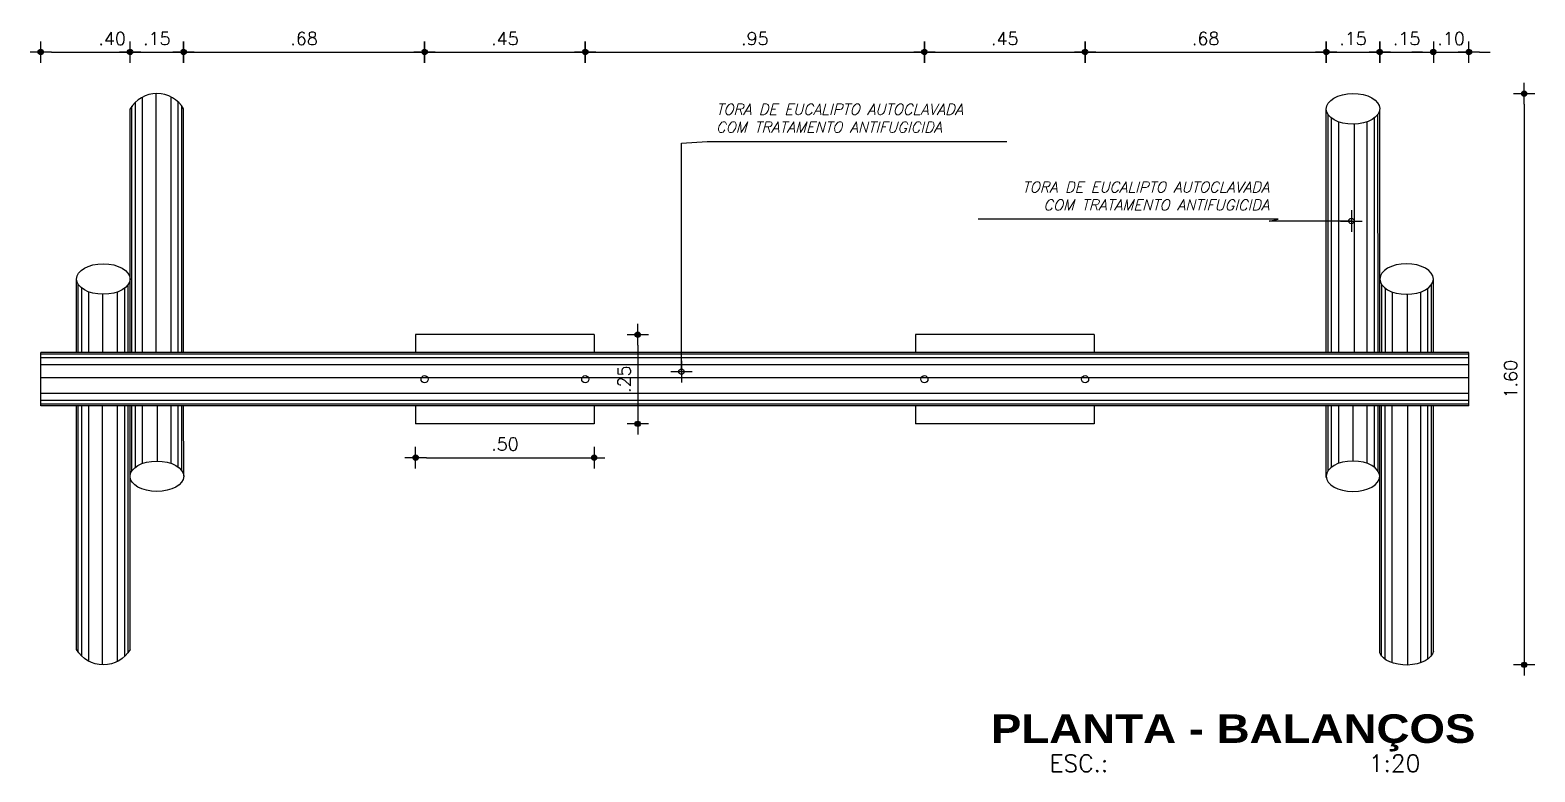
# Model space of a CAD drawing. Header units: millimetres. Extents: x 490 to 675, y -160 to -87.
# Drawn here: x 636.599 to 640.814, y -149.946 to -147.868 of the extents above; entities that cross this region are included whole.
import ezdxf
from ezdxf.enums import TextEntityAlignment as Align

# ---------------------------------------------------------------- set-up
doc = ezdxf.new("R2010")
doc.units = ezdxf.units.MM
doc.header["$LTSCALE"] = 2.5
for name, color, linetype in [('ARQ_COTAS', 1, 'Continuous'), ('ARQ_HAT', 8, 'Continuous'), ('ARQ_VISTA01', 7, 'Continuous'), ('ARQ_VISTA02', 2, 'Continuous'), ('COTAS', 1, 'Continuous'), ('TITULO', 2, 'Continuous')]:
    doc.layers.add(name, color=color, linetype=linetype)
doc.styles.add('COTA20', font='ROMANS.SHX')
doc.styles.add('COTA200', font='ROMANS.SHX')
doc.styles.add('ROMANS', font='romans', dxfattribs={"oblique": 15})
doc.styles.add('TIT200', font='')
doc.styles.get('TIT200').set_extended_font_data('Arial Black')
doc.dimstyles.new('Cota20', dxfattribs={"dimscale": 0, "dimtxt": 0.04, "dimasz": 0.03, "dimexe": 0.05, "dimexo": 0.2, "dimgap": 0.025, "dimtad": 1, "dimlfac": -1, "dimzin": 4, "dimdsep": 46, "dimtxsty": 'ROMANS', "dimblk": 'ARCHTICK', "dimcen": 0.075, "dimclrd": 256, "dimclre": 8, "dimclrt": 2, "dimadec": 0, "dimazin": 0, "dimtfac": 1.2, "dimtix": 1, "dimtmove": 2, "dimatfit": 3, "dimldrblk": 'DOT', "dimfxl": 0.2, "dimfxlon": 1, "dimtvp": 2, "dimtolj": 1, "dimtzin": 4, "dimarcsym": 0})
doc.dimstyles.new('COTA20$0', dxfattribs={"dimtxt": 0.036, "dimasz": 0.03, "dimexe": 0.05, "dimexo": 0.95, "dimgap": 0.02, "dimtad": 1, "dimzin": 4, "dimdsep": 46, "dimtxsty": 'COTA20', "dimblk": 'bola', "dimcen": 0.1, "dimdle": 0.05, "dimse1": 1, "dimse2": 1, "dimclrd": 256, "dimclre": 256, "dimclrt": 2, "dimadec": 0, "dimazin": 0, "dimtfac": 1, "dimtix": 1, "dimtmove": 2, "dimatfit": 3, "dimldrblk": 'USERTICK', "dimfxl": 1, "dimtvp": 3.125, "dimtolj": 1, "dimtzin": 4, "dimarcsym": 0})

# ---------------------------------------------------------------- blocks, each defined once
blk = doc.blocks.new('bola')
blk.add_hatch(color=0).paths.add_polyline_path([(-0.25, 0, 1), (0.25, 0, 1)])
at = {"color": 0}
for p, q in [((-1, 0), (-0.25, 0)), ((0, 1), (0, 0.25)), ((0.25, 0), (1, 0)), ((0, -0.25), (0, -1))]:
    blk.add_line(p, q, dxfattribs=at)
blk.add_circle((0, 0), 0.25, dxfattribs=at)
blk = doc.blocks.new('*D559')
at = {"layer": 'COTAS', "lineweight": -2}
blk.add_line((636.6591, -147.93), (636.9991, -147.93), dxfattribs=at)
at = {"layer": 'DEFPOINTS', "color": 0}
for p in [(637.0291, -147.93), (636.6291, -148.7713), (637.0291, -148.7713)]:
    blk.add_point(p, dxfattribs=at)
at = {"layer": 'COTAS', "lineweight": -2, "xscale": 0.03, "yscale": 0.03, "zscale": 0.03, "rotation": 180}
blk.add_blockref('bola', (636.6291, -147.93), dxfattribs=at)
at = {"layer": 'COTAS', "lineweight": -2, "xscale": 0.03, "yscale": 0.03, "zscale": 0.03}
blk.add_blockref('bola', (637.0291, -147.93), dxfattribs=at)
at = {"layer": 'COTAS', "color": 2, "insert": (636.8291, -147.892), "char_height": 0.036, "attachment_point": 5, "style": 'COTA20'}
blk.add_mtext('\\A1;.40', dxfattribs=at)
blk = doc.blocks.new('USERTICK')
at = {"color": 0}
for p, q in [((-1, 0), (1, 0)), ((0, 1), (0, -1))]:
    blk.add_line(p, q, dxfattribs=at)
blk.add_circle((0, 0), 0.25, dxfattribs=at)
blk = doc.blocks.new('*D560')
at = {"layer": 'COTAS', "lineweight": -2}
blk.add_line((636.9091, -147.93), (636.9991, -147.93), dxfattribs=at)
at = {"layer": 'DEFPOINTS', "color": 0}
for p in [(637.0291, -147.93), (636.8791, -148.0893), (637.0291, -148.5657)]:
    blk.add_point(p, dxfattribs=at)
at = {"layer": 'COTAS', "lineweight": -2, "xscale": 0.03, "yscale": 0.03, "zscale": 0.03, "rotation": 180}
blk.add_blockref('bola', (636.8791, -147.93), dxfattribs=at)
at = {"layer": 'COTAS', "lineweight": -2, "xscale": 0.03, "yscale": 0.03, "zscale": 0.03}
blk.add_blockref('bola', (637.0291, -147.93), dxfattribs=at)
at = {"layer": 'COTAS', "color": 2, "insert": (636.9541, -147.892), "char_height": 0.036, "attachment_point": 5, "style": 'COTA20'}
blk.add_mtext('\\A1;.15', dxfattribs=at)
blk = doc.blocks.new('*D561')
at = {"layer": 'COTAS', "lineweight": -2}
blk.add_line((637.0591, -147.93), (637.6741, -147.93), dxfattribs=at)
at = {"layer": 'DEFPOINTS', "color": 0}
for p in [(637.7041, -147.93), (637.0291, -148.5657), (637.7041, -148.8463)]:
    blk.add_point(p, dxfattribs=at)
at = {"layer": 'COTAS', "lineweight": -2, "xscale": 0.03, "yscale": 0.03, "zscale": 0.03, "rotation": 180}
blk.add_blockref('bola', (637.0291, -147.93), dxfattribs=at)
at = {"layer": 'COTAS', "lineweight": -2, "xscale": 0.03, "yscale": 0.03, "zscale": 0.03}
blk.add_blockref('bola', (637.7041, -147.93), dxfattribs=at)
at = {"layer": 'COTAS', "color": 2, "insert": (637.3666, -147.892), "char_height": 0.036, "attachment_point": 5, "style": 'COTA20'}
blk.add_mtext('\\A1;.68', dxfattribs=at)
blk = doc.blocks.new('*D562')
at = {"layer": 'COTAS', "lineweight": -2}
blk.add_line((637.7341, -147.93), (638.1241, -147.93), dxfattribs=at)
at = {"layer": 'DEFPOINTS', "color": 0}
for p in [(638.1541, -147.93), (637.7041, -148.8463), (638.1541, -148.8463)]:
    blk.add_point(p, dxfattribs=at)
at = {"layer": 'COTAS', "lineweight": -2, "xscale": 0.03, "yscale": 0.03, "zscale": 0.03, "rotation": 180}
blk.add_blockref('bola', (637.7041, -147.93), dxfattribs=at)
at = {"layer": 'COTAS', "lineweight": -2, "xscale": 0.03, "yscale": 0.03, "zscale": 0.03}
blk.add_blockref('bola', (638.1541, -147.93), dxfattribs=at)
at = {"layer": 'COTAS', "color": 2, "insert": (637.9291, -147.892), "char_height": 0.036, "attachment_point": 5, "style": 'COTA20'}
blk.add_mtext('\\A1;.45', dxfattribs=at)
blk = doc.blocks.new('*D563')
at = {"layer": 'COTAS', "lineweight": -2}
blk.add_line((638.1841, -147.93), (639.0741, -147.93), dxfattribs=at)
at = {"layer": 'DEFPOINTS', "color": 0}
for p in [(639.1041, -147.93), (638.1541, -148.8463), (639.1041, -148.8463)]:
    blk.add_point(p, dxfattribs=at)
at = {"layer": 'COTAS', "lineweight": -2, "xscale": 0.03, "yscale": 0.03, "zscale": 0.03, "rotation": 180}
blk.add_blockref('bola', (638.1541, -147.93), dxfattribs=at)
at = {"layer": 'COTAS', "lineweight": -2, "xscale": 0.03, "yscale": 0.03, "zscale": 0.03}
blk.add_blockref('bola', (639.1041, -147.93), dxfattribs=at)
at = {"layer": 'COTAS', "color": 2, "insert": (638.6291, -147.892), "char_height": 0.036, "attachment_point": 5, "style": 'COTA20'}
blk.add_mtext('\\A1;.95', dxfattribs=at)
blk = doc.blocks.new('*D564')
at = {"layer": 'COTAS', "lineweight": -2}
blk.add_line((639.1341, -147.93), (639.5241, -147.93), dxfattribs=at)
at = {"layer": 'DEFPOINTS', "color": 0}
for p in [(639.5541, -147.93), (639.1041, -148.8463), (639.5541, -148.8463)]:
    blk.add_point(p, dxfattribs=at)
at = {"layer": 'COTAS', "lineweight": -2, "xscale": 0.03, "yscale": 0.03, "zscale": 0.03, "rotation": 180}
blk.add_blockref('bola', (639.1041, -147.93), dxfattribs=at)
at = {"layer": 'COTAS', "lineweight": -2, "xscale": 0.03, "yscale": 0.03, "zscale": 0.03}
blk.add_blockref('bola', (639.5541, -147.93), dxfattribs=at)
at = {"layer": 'COTAS', "color": 2, "insert": (639.3291, -147.892), "char_height": 0.036, "attachment_point": 5, "style": 'COTA20'}
blk.add_mtext('\\A1;.45', dxfattribs=at)
blk = doc.blocks.new('*D565')
at = {"layer": 'COTAS', "lineweight": -2}
blk.add_line((639.5841, -147.93), (640.1996, -147.93), dxfattribs=at)
at = {"layer": 'DEFPOINTS', "color": 0}
for p in [(640.2296, -147.93), (640.2296, -148.7713), (639.5541, -148.8463)]:
    blk.add_point(p, dxfattribs=at)
at = {"layer": 'COTAS', "lineweight": -2, "xscale": 0.03, "yscale": 0.03, "zscale": 0.03, "rotation": 180}
blk.add_blockref('bola', (639.5541, -147.93), dxfattribs=at)
at = {"layer": 'COTAS', "lineweight": -2, "xscale": 0.03, "yscale": 0.03, "zscale": 0.03}
blk.add_blockref('bola', (640.2296, -147.93), dxfattribs=at)
at = {"layer": 'COTAS', "color": 2, "insert": (639.8919, -147.892), "char_height": 0.036, "attachment_point": 5, "style": 'COTA20'}
blk.add_mtext('\\A1;.68', dxfattribs=at)
blk = doc.blocks.new('*D566')
at = {"layer": 'COTAS', "lineweight": -2}
blk.add_line((640.2596, -147.93), (640.3496, -147.93), dxfattribs=at)
at = {"layer": 'DEFPOINTS', "color": 0}
for p in [(640.3796, -147.93), (640.2296, -148.7713), (640.3796, -148.7713)]:
    blk.add_point(p, dxfattribs=at)
at = {"layer": 'COTAS', "lineweight": -2, "xscale": 0.03, "yscale": 0.03, "zscale": 0.03, "rotation": 180}
blk.add_blockref('bola', (640.2296, -147.93), dxfattribs=at)
at = {"layer": 'COTAS', "lineweight": -2, "xscale": 0.03, "yscale": 0.03, "zscale": 0.03}
blk.add_blockref('bola', (640.3796, -147.93), dxfattribs=at)
at = {"layer": 'COTAS', "color": 2, "insert": (640.3046, -147.892), "char_height": 0.036, "attachment_point": 5, "style": 'COTA20'}
blk.add_mtext('\\A1;.15', dxfattribs=at)
blk = doc.blocks.new('*D567')
at = {"layer": 'COTAS', "lineweight": -2}
blk.add_line((640.4096, -147.93), (640.4996, -147.93), dxfattribs=at)
at = {"layer": 'DEFPOINTS', "color": 0}
for p in [(640.5296, -147.93), (640.3796, -148.7713), (640.5296, -148.7713)]:
    blk.add_point(p, dxfattribs=at)
at = {"layer": 'COTAS', "lineweight": -2, "xscale": 0.03, "yscale": 0.03, "zscale": 0.03, "rotation": 180}
blk.add_blockref('bola', (640.3796, -147.93), dxfattribs=at)
at = {"layer": 'COTAS', "lineweight": -2, "xscale": 0.03, "yscale": 0.03, "zscale": 0.03}
blk.add_blockref('bola', (640.5296, -147.93), dxfattribs=at)
at = {"layer": 'COTAS', "color": 2, "insert": (640.4546, -147.892), "char_height": 0.036, "attachment_point": 5, "style": 'COTA20'}
blk.add_mtext('\\A1;.15', dxfattribs=at)
blk = doc.blocks.new('*D568')
at = {"layer": 'COTAS', "lineweight": -2}
for p, q in [((640.4996, -147.93), (640.4696, -147.93)), ((640.5296, -147.93), (640.6291, -147.93)), ((640.6591, -147.93), (640.6891, -147.93))]:
    blk.add_line(p, q, dxfattribs=at)
at = {"layer": 'DEFPOINTS', "color": 0}
for p in [(640.6291, -147.93), (640.5296, -148.7713), (640.6291, -148.7713)]:
    blk.add_point(p, dxfattribs=at)
at = {"layer": 'COTAS', "lineweight": -2, "xscale": 0.03, "yscale": 0.03, "zscale": 0.03}
blk.add_blockref('bola', (640.5296, -147.93), dxfattribs=at)
at = {"layer": 'COTAS', "lineweight": -2, "xscale": 0.03, "yscale": 0.03, "zscale": 0.03, "rotation": 180}
blk.add_blockref('bola', (640.6291, -147.93), dxfattribs=at)
at = {"layer": 'COTAS', "color": 2, "insert": (640.5794, -147.892), "char_height": 0.036, "attachment_point": 5, "style": 'COTA20'}
blk.add_mtext('\\A1;.10', dxfattribs=at)
blk = doc.blocks.new('*D554')
at = {"layer": 'COTAS', "lineweight": -2}
blk.add_line((640.784, -148.0763), (640.784, -149.6163), dxfattribs=at)
at = {"layer": 'DEFPOINTS', "color": 0}
for p in [(640.2922, -148.0463), (640.4457, -149.6463), (640.784, -149.6463)]:
    blk.add_point(p, dxfattribs=at)
at = {"layer": 'COTAS', "lineweight": -2, "xscale": 0.03, "yscale": 0.03, "zscale": 0.03}
for p, rotation in [((640.784, -148.0463), 90), ((640.784, -149.6463), 270)]:
    blk.add_blockref('bola', p, dxfattribs=dict(at, rotation=rotation))
at = {"layer": 'COTAS', "color": 2, "insert": (640.746, -148.8463), "char_height": 0.036, "attachment_point": 5, "rotation": 90, "style": 'COTA20'}
blk.add_mtext('\\A1;1.60', dxfattribs=at)
blk = doc.blocks.new('*D569')
at = {"layer": 'ARQ_COTAS', "lineweight": -2}
blk.add_line((637.7091, -149.0661), (638.1491, -149.0661), dxfattribs=at)
at = {"layer": 'DEFPOINTS', "color": 0}
for p in [(637.6791, -148.9713), (638.1791, -148.9713), (638.1791, -149.0661)]:
    blk.add_point(p, dxfattribs=at)
at = {"layer": 'ARQ_COTAS', "lineweight": -2, "xscale": 0.03, "yscale": 0.03, "zscale": 0.03, "rotation": 180}
blk.add_blockref('bola', (637.6791, -149.0661), dxfattribs=at)
at = {"layer": 'ARQ_COTAS', "lineweight": -2, "xscale": 0.03, "yscale": 0.03, "zscale": 0.03}
blk.add_blockref('bola', (638.1791, -149.0661), dxfattribs=at)
at = {"layer": 'ARQ_COTAS', "color": 2, "insert": (637.9291, -149.0281), "char_height": 0.036, "attachment_point": 5, "style": 'COTA20'}
blk.add_mtext('\\A1;.50', dxfattribs=at)
blk = doc.blocks.new('*D570')
at = {"layer": 'ARQ_COTAS', "lineweight": -2}
blk.add_line((638.3011, -148.7513), (638.3011, -148.9413), dxfattribs=at)
at = {"layer": 'DEFPOINTS', "color": 0}
for p in [(638.1791, -148.7213), (638.1791, -148.9713), (638.3011, -148.9713)]:
    blk.add_point(p, dxfattribs=at)
at = {"layer": 'ARQ_COTAS', "lineweight": -2, "xscale": 0.03, "yscale": 0.03, "zscale": 0.03}
for p, rotation in [((638.3011, -148.7213), 90), ((638.3011, -148.9713), 270)]:
    blk.add_blockref('bola', p, dxfattribs=dict(at, rotation=rotation))
at = {"layer": 'ARQ_COTAS', "color": 2, "insert": (638.2631, -148.8463), "char_height": 0.036, "attachment_point": 5, "rotation": 90, "style": 'COTA20'}
blk.add_mtext('\\A1;.25', dxfattribs=at)
blk = doc.blocks.new('DOT')
for p, q in [((-1, 0), (1, 0)), ((0, 1), (0, -1))]:
    blk.add_line(p, q)
blk.add_circle((0, 0), 0.25)

msp = doc.modelspace()

# ---------------------------------------------------------------- linework, layer by layer
at = {"layer": 'ARQ_HAT'}
for p, q in [((636.9141, -148.7713), (636.9141, -148.056)), ((636.9523, -148.7713), (636.9523, -148.0463)), ((636.9941, -148.7713), (636.9941, -148.0562)), ((636.8841, -148.7713), (636.8841, -148.0816)), ((636.8941, -148.7713), (636.8941, -148.0702)), ((637.0141, -148.7713), (637.0141, -148.0707)), ((637.0241, -148.7713), (637.0241, -148.0823)), ((640.2346, -148.7713), (640.2346, -148.1048)), ((640.3746, -148.7713), (640.3745, -148.1043)), ((640.2446, -148.7713), (640.2446, -148.1152)), ((640.2646, -148.7713), (640.2646, -148.1256)), ((640.3088, -148.771), (640.3087, -148.1316)), ((640.3446, -148.7711), (640.3445, -148.1249)), ((640.3646, -148.7712), (640.3645, -148.1145)), ((636.8026, -148.523), (636.8026, -148.5227)), ((636.7341, -148.7713), (636.7341, -148.581)), ((636.7441, -148.7713), (636.7441, -148.5913)), ((636.7641, -148.7713), (636.7641, -148.6018)), ((636.8026, -148.7713), (636.8026, -148.6084)), ((636.8441, -148.7713), (636.8441, -148.6018)), ((636.8641, -148.7713), (636.8641, -148.5913)), ((636.8741, -148.7713), (636.8741, -148.581)), ((640.3855, -148.7713), (640.3855, -148.5823)), ((640.3955, -148.7713), (640.3955, -148.592)), ((640.4155, -148.7714), (640.4155, -148.6021)), ((640.4574, -148.7713), (640.4574, -148.6083)), ((640.4946, -148.7713), (640.4946, -148.6018)), ((640.5146, -148.7713), (640.5146, -148.5913)), ((640.5246, -148.7713), (640.5246, -148.581)), ((640.6291, -148.7763), (636.6291, -148.7763)), ((640.6291, -148.7863), (636.6291, -148.7863)), ((640.6291, -148.8063), (636.6291, -148.8063)), ((640.6291, -148.8425), (636.6291, -148.8425)), ((640.6291, -148.8863), (636.6291, -148.8863)), ((640.6291, -148.9063), (636.6291, -148.9063)), ((640.6291, -148.9163), (636.6291, -148.9163)), ((636.7341, -149.6109), (636.7341, -148.9213)), ((636.7441, -149.6222), (636.7441, -148.9213)), ((636.7641, -149.6365), (636.7641, -148.9213)), ((636.8024, -149.6463), (636.8024, -148.9213)), ((636.8441, -149.6366), (636.8441, -148.9213)), ((636.8641, -149.6224), (636.8641, -148.9213)), ((636.8741, -149.611), (636.8741, -148.9213)), ((636.8841, -149.1031), (636.8841, -148.9213)), ((636.8941, -149.0927), (636.8941, -148.9213)), ((636.9141, -149.0821), (636.9141, -148.9213)), ((636.956, -149.0755), (636.9559, -148.9213)), ((636.9943, -149.082), (636.9941, -148.9213)), ((637.0143, -149.0925), (637.0141, -148.9213)), ((637.0243, -149.1028), (637.0241, -148.9213)), ((640.2346, -149.1026), (640.2346, -148.9213)), ((640.2446, -149.0924), (640.2446, -148.9213)), ((640.2646, -149.082), (640.2646, -148.9213)), ((640.3054, -149.0755), (640.3054, -148.9213)), ((640.3446, -149.0821), (640.3446, -148.9213)), ((640.3646, -149.0927), (640.3646, -148.9213)), ((640.3746, -149.1031), (640.3746, -148.9213)), ((640.3846, -149.6218), (640.3846, -148.9213)), ((640.3946, -149.6311), (640.3946, -148.9213)), ((640.4146, -149.6409), (640.4146, -148.9213)), ((640.4583, -149.6469), (640.4583, -148.9213)), ((640.4946, -149.6402), (640.4946, -148.9213)), ((640.5146, -149.6297), (640.5146, -148.9213)), ((640.5246, -149.6197), (640.5246, -148.9213))]:
    msp.add_line(p, q, dxfattribs=at)
at = {"layer": 'ARQ_VISTA01'}
for p, q in [((637.6791, -148.7213), (637.6791, -148.7713)), ((638.1791, -148.7213), (637.6791, -148.7213)), ((638.1791, -148.7213), (638.1791, -148.7713)), ((639.0791, -148.7213), (639.0791, -148.7713)), ((639.5791, -148.7213), (639.0791, -148.7213)), ((639.5791, -148.7213), (639.5791, -148.7713)), ((637.6791, -148.9213), (637.6791, -148.9713)), ((638.1791, -148.9213), (638.1791, -148.9713)), ((639.0791, -148.9213), (639.0791, -148.9713)), ((639.5791, -148.9213), (639.5791, -148.9713)), ((638.1791, -148.9713), (637.6791, -148.9713)), ((639.5791, -148.9713), (639.0791, -148.9713))]:
    msp.add_line(p, q, dxfattribs=at)
at = {"layer": 'ARQ_VISTA02'}
for p, q in [((636.8791, -148.7713), (636.8791, -148.0893)), ((637.0291, -148.7713), (637.0291, -148.0893)), ((640.2296, -148.7713), (640.2296, -148.0896)), ((640.3796, -148.7713), (640.3796, -148.0922)), ((636.7291, -148.7713), (636.7291, -148.5657)), ((640.5296, -148.7713), (640.5296, -148.5657)), ((640.6291, -148.7713), (636.6291, -148.7713)), ((636.6291, -148.9213), (636.6291, -148.7713)), ((640.6291, -148.9213), (640.6291, -148.7713)), ((640.6291, -148.9213), (636.6291, -148.9213)), ((636.7291, -149.6033), (636.7291, -148.9213)), ((636.8791, -149.6033), (636.8791, -148.9213)), ((637.0293, -149.1182), (637.0291, -148.9213)), ((640.2296, -149.1212), (640.2296, -148.9213)), ((640.3796, -149.6128), (640.3796, -148.9213)), ((640.5296, -149.6082), (640.5296, -148.9213))]:
    msp.add_line(p, q, dxfattribs=at)
for centre in [(637.7041, -148.8463), (638.1541, -148.8463), (639.1041, -148.8463), (639.5541, -148.8463)]:
    msp.add_circle(centre, 0.01, dxfattribs=at)
msp.add_ellipse((636.9539, -148.1328), major_axis=(0.0754, 0.0433), ratio=0.994024, start_param=0.003319, end_param=2.089836, dxfattribs=at)
for centre, major_axis, ratio in [((640.3046, -148.089), (-0.075, -0.0006), 0.57483), ((636.8041, -148.5657), (-0.075, 0), 0.569144), ((636.9543, -149.1182), (-0.075, 0), 0.569144)]:
    msp.add_ellipse(centre, major_axis=major_axis, ratio=ratio, dxfattribs=at)
at = {"layer": 'ARQ_VISTA02', "extrusion": (0, 0, -1)}
for centre in [(640.4546, -148.5657), (640.3044, -149.1182)]:
    msp.add_ellipse(centre, major_axis=(0.075, 0), ratio=0.569144, dxfattribs=at)
for centre, major_axis, ratio, start_param, end_param in [((636.8039, -149.5597), (-0.0754, 0.0433), 0.994018, 3.144919, 5.231426), ((640.4541, -149.6042), (0.0759, 0.0006), 0.563077, 6.38969, 9.235131)]:
    msp.add_ellipse(centre, major_axis=major_axis, ratio=ratio, start_param=start_param, end_param=end_param, dxfattribs=at)

# ---------------------------------------------------------------- texts
at = {"layer": 'ARQ_COTAS', "color": 2, "char_height": 0.03, "style": 'ROMANS'}
for insert, attachment_point in [((638.5204, -148.1553), 7), ((640.0698, -148.3732), 9)]:
    msp.add_mtext('TORA DE EUCALIPTO AUTOCLAVADA\\PCOM TRATAMENTO ANTIFUGICIDA', dxfattribs=dict(at, insert=insert, attachment_point=attachment_point))
at = {"layer": 'TITULO'}
for s, height, style, p in [('PLANTA - BALANÇOS', 0.08, 'TIT200', (639.9689, -149.8251)), ('ESC.:                    1:20', 0.048, 'COTA200', (639.9738, -149.9223))]:
    msp.add_text(s, height=height, dxfattribs=dict(at, style=style)).set_placement(p, align=Align.MIDDLE_CENTER)

# ---------------------------------------------------------------- dimensions: what is measured, and where the dimension line sits
at = {"layer": 'ARQ_COTAS'}
dim = msp.add_linear_dim(base=(638.3011, -148.9713), p1=(638.1791, -148.7213), p2=(638.1791, -148.9713), angle=90, dimstyle='COTA20$0', dxfattribs=at)
dim.commit()
dim.dimension.update_dxf_attribs({"geometry": '*D570', "text_midpoint": (638.2631, -148.8463)})
dim = msp.add_linear_dim(base=(638.1791, -149.0661), p1=(637.6791, -148.9713), p2=(638.1791, -148.9713), dimstyle='COTA20$0', dxfattribs=at)
dim.commit()
dim.dimension.update_dxf_attribs({"geometry": '*D569', "text_midpoint": (637.9291, -149.0281)})
at = {"layer": 'COTAS'}
for base, p1, p2, picture, middle in [((637.0291, -147.93), (636.6291, -148.7713), (637.0291, -148.7713), '*D559', (636.8291, -147.892)), ((637.0291, -147.93), (636.8791, -148.0893), (637.0291, -148.5657), '*D560', (636.9541, -147.892)), ((637.7041374, -147.9299939), (637.0291367, -148.5656789), (637.7041374, -148.8462783), '*D561', (637.3666371, -147.8919939)), ((638.1541, -147.93), (637.7041, -148.8463), (638.1541, -148.8463), '*D562', (637.9291, -147.892)), ((639.1041, -147.93), (638.1541, -148.8463), (639.1041, -148.8463), '*D563', (638.6291, -147.892)), ((639.5541, -147.93), (639.1041, -148.8463), (639.5541, -148.8463), '*D564', (639.3291, -147.892)), ((640.2296, -147.93), (639.5541, -148.8463), (640.2296, -148.7713), '*D565', (639.8919, -147.892)), ((640.3796, -147.93), (640.2296, -148.7713), (640.3796, -148.7713), '*D566', (640.3046, -147.892)), ((640.5296, -147.93), (640.3796, -148.7713), (640.5296, -148.7713), '*D567', (640.4546, -147.892)), ((640.6291, -147.93), (640.5296, -148.7713), (640.6291, -148.7713), '*D568', (640.5794, -147.892))]:
    dim = msp.add_linear_dim(base=base, p1=p1, p2=p2, dimstyle='COTA20$0', dxfattribs=at)
    dim.commit()
    dim.dimension.update_dxf_attribs({"geometry": picture, "text_midpoint": middle})
dim = msp.add_linear_dim(base=(640.784, -149.6463), p1=(640.2922, -148.0463), p2=(640.4457, -149.6463), angle=90, dimstyle='COTA20$0', dxfattribs=at)
dim.commit()
dim.dimension.update_dxf_attribs({"geometry": '*D554', "text_midpoint": (640.746, -148.8463)})

# ---------------------------------------------------------------- leaders
at = {"layer": 'ARQ_COTAS', "annotation_type": 0, "has_hookline": 1, "text_width": 0.8148}
for points, hookline_direction in [([(638.4236, -148.8252), (638.4236, -148.1853), (638.4954, -148.1803)], 0), ([(640.2999, -148.4032), (640.0701, -148.4032), (640.0948, -148.3982)], 1)]:
    msp.add_leader(points, dimstyle='Cota20', override={"dimscale": 1, "dimldrblk": 'DOT'}, dxfattribs=dict(at, hookline_direction=hookline_direction))

doc.saveas('drawing.dxf')
